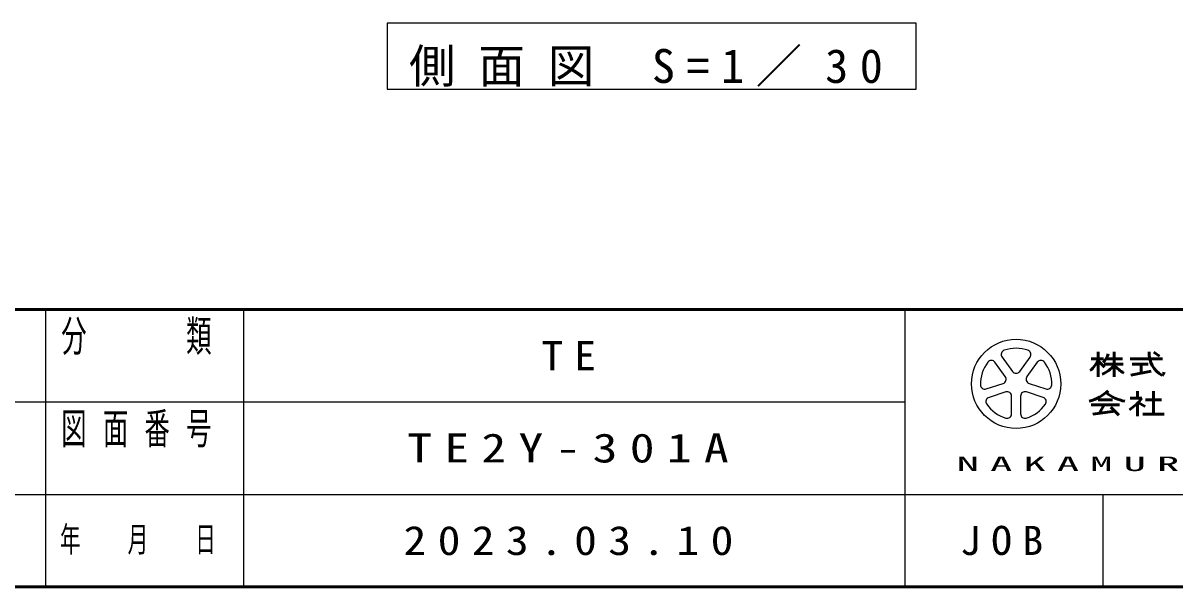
# Model space of a CAD drawing. Units: millimetres, scale not verified, with parts at other scales. Extents: x -11550 to 0, y 0 to 8010.
# Drawn here: x -4101 to -1487, y 0 to 1280 of the extents above; entities that cross this region are included whole.
import ezdxf

# ---------------------------------------------------------------- set-up
doc = ezdxf.new("R2010")
doc.units = ezdxf.units.MM
doc.layers.add('A3図枠', color=7, linetype='Continuous', lineweight=25)
doc.layers.add('補助', color=2, linetype='Continuous', lineweight=25)
doc.layers.add('図面プロファイル', color=7, linetype='Continuous')
doc.styles.add('ＭＳ ゴシック', font='')
doc.styles.get('ＭＳ ゴシック').set_extended_font_data('MS Gothic')

msp = doc.modelspace()

# ---------------------------------------------------------------- linework, layer by layer
at = {"layer": 'A3図枠', "lineweight": 50}
for p, q in [((-11550, 630), (0, 630)), ((-1660.83, 533.799), (-1660.83, 477.099)), ((-1624.38, 533.799), (-1624.38, 477.099)), ((-1521.557, 524.008), (-1534.791, 532.831)), ((-1677.03, 517.599), (-1648.68, 517.599)), ((-1647.465, 505.449), (-1604.13, 505.449)), ((-1643.057, 517.599), (-1605.75, 517.599)), ((-1587.93, 517.599), (-1515.03, 517.599)), ((-1583.88, 505.449), (-1547.43, 505.449)), ((-1563.63, 505.449), (-1563.63, 485.199)), ((-1586.659, 480.593), (-1540.6, 489.805)), ((-1571.73, 444.699), (-1571.73, 428.499)), ((-1535.28, 444.699), (-1535.28, 392.049)), ((-1660.83, 424.449), (-1628.43, 424.449)), ((-1587.93, 428.499), (-1561.535, 428.499)), ((-1570.214, 418.814), (-1553.884, 409.386)), ((-1553.505, 424.449), (-1517.055, 424.449)), ((-1677.03, 413.514), (-1612.23, 413.514)), ((-1672.951, 392.024), (-1623.377, 399.106)), ((-1646.976, 413.514), (-1658.662, 394.065)), ((-1632.48, 408.208), (-1614.295, 390.024)), ((-1571.73, 417.297), (-1571.73, 387.999)), ((-1559.58, 392.049), (-1510.98, 392.049)), ((-11550, 0), (0, 0))]:
    msp.add_line(p, q, dxfattribs=at)
at = {"layer": 'A3図枠', "color": 211}
for p, q in [((-4050, 630), (-4050, 0)), ((-2100, 630), (-2100, 0)), ((-5625, 420), (-2100, 420)), ((-7275, 210), (0, 210))]:
    msp.add_line(p, q, dxfattribs=at)
at = {"layer": 'A3図枠'}
for p, q in [((-3600, 630), (-3600, 0)), ((-1871.703, 477.496), (-1895.244, 509.897)), ((-1878.861, 521.799), (-1855.321, 489.399)), ((-1838.938, 489.399), (-1815.398, 521.799)), ((-1799.015, 509.897), (-1822.556, 477.496)), ((-1914.855, 449.54), (-1876.766, 461.916)), ((-1817.493, 461.916), (-1779.404, 449.54)), ((-1870.508, 442.657), (-1908.597, 430.281)), ((-1857.255, 392.979), (-1857.255, 433.027)), ((-1837.005, 433.027), (-1837.005, 392.979)), ((-1785.662, 430.281), (-1823.751, 442.657)), ((-1650, 210), (-1650, 0))]:
    msp.add_line(p, q, dxfattribs=at)
msp.add_circle((-1847.13, 460.899), 101.25, dxfattribs=at)
for centre, radius, start, end in [((-1870.67, 527.751), 10.125, 109.39847, 215.99997), ((-1847.13, 460.899), 81, 70.60155, 109.39847), ((-1823.589, 527.751), 10.125, 324, 70.60155), ((-1847.13, 460.899), 81, 142.60154, 181.39846), ((-1903.435, 503.945), 10.125, 35.99999, 142.60154), ((-1790.824, 503.945), 10.125, 37.39846, 143.99995), ((-1847.13, 460.899), 81, 358.60155, 37.39847), ((-1879.895, 471.545), 10.125, 287.99998, 35.99999), ((-1847.13, 495.35), 10.125, 215.99998, 324), ((-1814.364, 471.545), 10.125, 143.99996, 251.99999), ((-1917.983, 459.169), 10.125, 181.39848, 287.99997), ((-1776.276, 459.169), 10.125, 252.00001, 358.60156), ((-1905.468, 420.652), 10.125, 107.99999, 214.60154), ((-1867.38, 433.027), 10.125, 359.99997, 107.99999), ((-1826.88, 433.027), 10.125, 71.99997, 179.99999), ((-1788.791, 420.652), 10.125, 325.39847, 71.99996), ((-1847.13, 460.899), 81, 214.60156, 253.39848), ((-1867.38, 392.979), 10.125, 253.39847, 359.99997), ((-1826.88, 392.979), 10.125, 179.99999, 286.60154), ((-1847.13, 460.899), 81, 286.60155, 325.39847)]:
    msp.add_arc(centre, radius, start, end, dxfattribs=at)
at = {"layer": 'A3図枠', "lineweight": 50}
for centre, radius, start, end in [((-1680.067, 541.412), 44.009, 313.72108, 343.54317), ((-1486.89, 530.83), 58.585, 177.09472, 240.51891), ((-1723.983, 542.525), 68.538, 311.36185, 337.13638), ((-1601.496, 552.817), 70.354, 212.50346, 230.00631), ((-1691.207, 564.549), 91.022, 295.86917, 317.23866), ((-1557.552, 564.549), 91.022, 222.76131, 240.10806), ((-1546.191, 504.135), 38.975, 321.42112, 334.8249), ((-1706.94, 517.704), 99.609, 285.11261, 313.40619), ((-1583.101, 515.81), 95.76, 231.17281, 259.75506), ((-1669.799, 516.784), 139.697, 304.87257, 320.80411)]:
    msp.add_arc(centre, radius, start, end, dxfattribs=at)
at = {"layer": '補助'}
msp.add_lwpolyline([(-3274.014, 1280), (-3274.014, 1130), (-2074.014, 1130), (-2074.014, 1280)], close=True, dxfattribs=at)

# ---------------------------------------------------------------- texts
at = {"layer": 'A3図枠', "color": 4, "style": 'ＭＳ ゴシック'}
for s, insert, char_height, attachment_point in [('\\T1.64;\\W0.6;分\u3000\u3000類', (-3825, 605), 70.38, 2), ('\\T1.64;\\W0.6;図面番号', (-3825, 395), 70.38, 2), ('\\T1.5;\\W2.25;NAKAMURA\\~MFG.CORPORATION', (-1981.886, 262.5), 32.99, 7), ('\\T1.64;\\W0.6;年\u3000月\u3000日', (-3825, 105), 57.18, 5), ('\\T1.5;\\W1.05;JOB', (-1868.284, 105.152), 65.98, 5)]:
    msp.add_mtext(s, dxfattribs=dict(at, insert=insert, char_height=char_height, attachment_point=attachment_point))
at = {"layer": '図面プロファイル', "char_height": 65.98, "attachment_point": 5, "style": 'ＭＳ ゴシック'}
for s, insert in [('\\T1.5;\\W1.1;TE', (-2850, 525)), ('\\T1.5;\\W1.25;TE2Y-301A', (-2850, 315)), ('\\T1.5;\\W1.15;2023.03.10', (-2850, 105))]:
    msp.add_mtext(s, dxfattribs=dict(at, insert=insert))
at = {"layer": '補助', "insert": (-2674.014, 1135), "char_height": 76.98, "attachment_point": 8, "style": 'ＭＳ ゴシック'}
msp.add_mtext('\\T1.5;側面図\\~S=1／30', dxfattribs=at)

doc.saveas('drawing.dxf')
